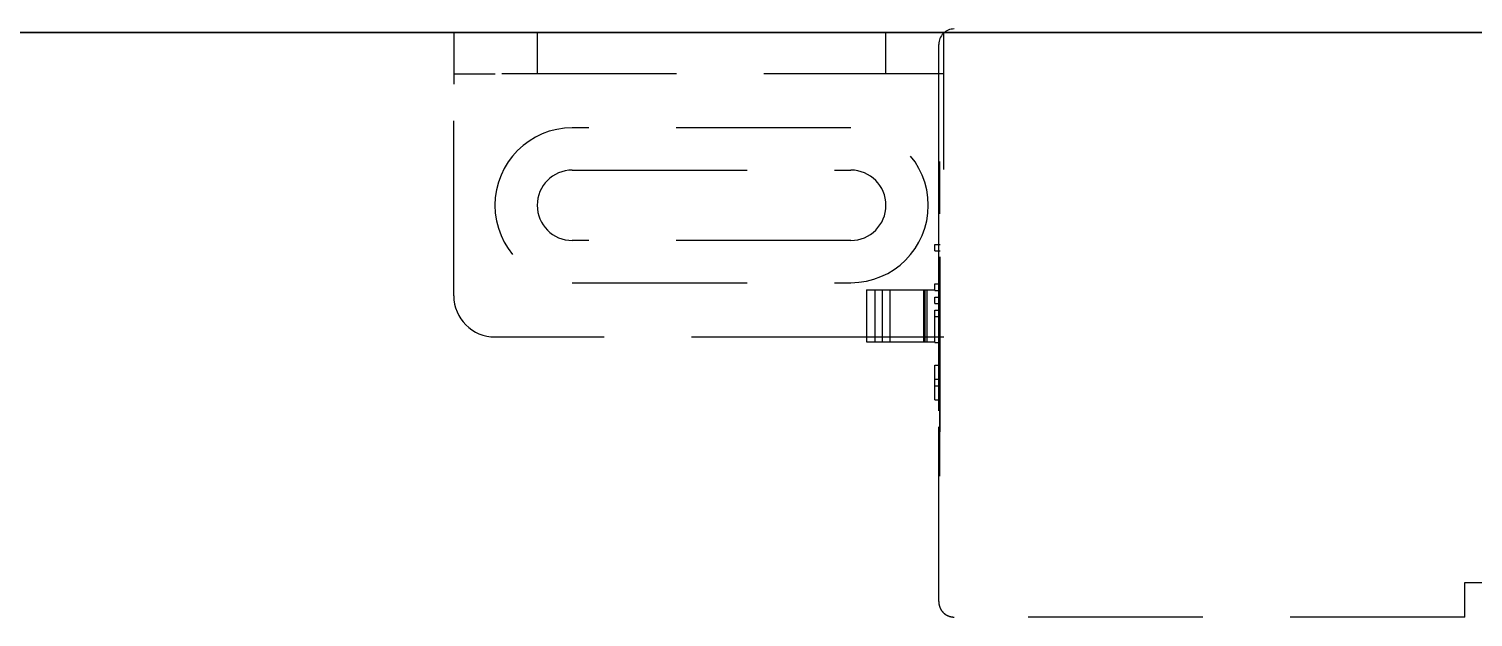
# Paper-space layout '2 DOOR PANEL LAYOUT - A1 Sheet' of a CAD drawing. Extents: x 50 to 825, y 22 to 486.
# Drawn here: x 544.19 to 558.65, y 461.16 to 467.05 of the extents above; entities that cross this region are included whole.
import ezdxf

# ---------------------------------------------------------------- set-up
doc = ezdxf.new("R2010")
doc.units = 0
doc.linetypes.add('HIDDEN', pattern=[0.375, 0.25, -0.125])
doc.layers.add('N-EQPM', color=3, linetype='Continuous', lineweight=25)
doc.layers.add('N-PANL', color=4, linetype='Continuous', lineweight=35)

psp = doc.layouts.new('2 DOOR PANEL LAYOUT - A1 Sheet')

# ---------------------------------------------------------------- linework, layer by layer
at = {"layer": 'N-EQPM', "linetype": 'HIDDEN', "ltscale": 7}
for p, q in [((548.444, 467.014), (548.444, 466.601)), ((548.857, 467.014), (548.444, 467.014)), ((553.35, 467.014), (548.857, 467.014)), ((553.35, 467.009), (553.35, 467.014)), ((553.35, 467.014), (553.355, 467.014)), ((553.35, 466.601), (553.35, 467.009)), ((553.3, 465.707), (553.3, 466.895)), ((548.444, 466.601), (548.857, 466.601)), ((548.444, 466.601), (548.444, 466.497)), ((553.3, 466.601), (548.857, 466.601)), ((553.35, 466.601), (553.3, 466.601)), ((553.35, 466.497), (553.35, 466.601)), ((548.444, 464.38), (548.444, 466.497)), ((553.35, 465.847), (553.35, 466.497)), ((552.42, 466.06), (549.631, 466.06)), ((553.35, 465.644), (553.35, 465.847)), ((553.3, 464.467), (553.3, 465.707)), ((553.311, 462.573), (553.311, 465.722)), ((549.631, 465.637), (552.42, 465.637)), ((553.313, 465.273), (553.3, 465.273)), ((553.313, 463.019), (553.313, 465.273)), ((552.42, 464.933), (549.631, 464.933)), ((553.261, 464.894), (553.3, 464.894)), ((553.261, 464.829), (553.261, 464.894)), ((553.261, 464.829), (553.3, 464.829)), ((553.3, 464.894), (553.313, 464.894)), ((553.3, 464.829), (553.313, 464.829)), ((549.631, 464.51), (552.42, 464.51)), ((552.576, 464.44), (552.576, 463.92)), ((552.576, 464.44), (552.784, 464.44)), ((552.66, 464.44), (552.66, 463.92)), ((552.732, 464.44), (552.732, 463.92)), ((552.784, 464.44), (552.81, 464.44)), ((552.81, 464.44), (552.81, 463.92)), ((552.81, 464.44), (552.836, 464.44)), ((552.836, 464.44), (553.162, 464.44)), ((553.162, 464.44), (553.162, 463.92)), ((553.162, 464.44), (553.187, 464.44)), ((553.181, 464.44), (553.181, 463.92)), ((553.187, 464.44), (553.261, 464.44)), ((553.261, 464.433), (553.261, 464.499)), ((553.261, 464.499), (553.3, 464.499)), ((553.261, 464.433), (553.3, 464.433)), ((553.261, 464.367), (553.3, 464.367)), ((553.261, 464.302), (553.261, 464.367)), ((553.3, 464.499), (553.313, 464.499)), ((553.3, 463.229), (553.3, 464.467)), ((553.3, 464.433), (553.313, 464.433)), ((553.3, 464.367), (553.313, 464.367)), ((553.261, 464.302), (553.3, 464.302)), ((553.261, 464.171), (553.261, 464.236)), ((553.261, 464.236), (553.3, 464.236)), ((553.3, 464.302), (553.313, 464.302)), ((553.3, 464.236), (553.313, 464.236)), ((553.261, 464.171), (553.3, 464.171)), ((553.261, 463.913), (553.261, 464.171)), ((553.3, 464.171), (553.313, 464.171)), ((552.576, 463.966), (548.857, 463.966)), ((553.35, 463.966), (552.576, 463.966)), ((552.576, 463.92), (552.784, 463.92)), ((552.784, 463.92), (552.81, 463.92)), ((552.81, 463.92), (552.836, 463.92)), ((552.836, 463.92), (553.162, 463.92)), ((553.162, 463.92), (553.187, 463.92)), ((553.187, 463.92), (553.261, 463.92)), ((553.261, 463.913), (553.3, 463.913)), ((553.3, 463.913), (553.313, 463.913)), ((553.261, 463.686), (553.3, 463.686)), ((553.261, 463.544), (553.261, 463.686)), ((553.3, 463.686), (553.313, 463.686)), ((553.261, 463.479), (553.261, 463.544)), ((553.261, 463.544), (553.3, 463.544)), ((553.3, 463.544), (553.313, 463.544)), ((553.261, 463.479), (553.3, 463.479)), ((553.261, 463.337), (553.261, 463.479)), ((553.3, 463.479), (553.313, 463.479)), ((553.261, 463.337), (553.3, 463.337)), ((553.3, 463.337), (553.313, 463.337)), ((553.3, 461.319), (553.3, 463.229)), ((553.313, 463.019), (553.3, 463.019)), ((558.569, 461.509), (561.667, 461.509)), ((558.569, 461.164), (558.569, 461.509)), ((558.569, 461.164), (553.455, 461.164))]:
    psp.add_line(p, q, dxfattribs=at)
for centre, radius, start, end in [((553.455, 466.895), 0.155, 90, 180), ((549.631, 465.285), 0.775, 90, 270), ((552.42, 465.285), 0.775, 270, 90), ((549.631, 465.285), 0.352, 90, 270), ((552.42, 465.285), 0.352, 270, 90), ((548.857, 464.38), 0.413, 180, 270)]:
    psp.add_arc(centre, radius, start, end, dxfattribs=at)
for points in [[(549.279, 467.014), (549.279, 466.601)], [(552.772, 466.601), (552.772, 467.014)], [(553.146, 464.44), (553.146, 463.92)]]:
    psp.add_open_spline(points, degree=1, dxfattribs=at)
psp.add_open_spline([(553.3, 461.319), (553.3, 461.31), (553.301, 461.294), (553.308, 461.269), (553.318, 461.245), (553.332, 461.223), (553.35, 461.204), (553.37, 461.188), (553.394, 461.176), (553.422, 461.166), (553.443, 461.164), (553.455, 461.164)], degree=3, knots=[0, 0, 0, 0, 0.101543, 0.20578, 0.311702, 0.420697, 0.526593, 0.635562, 0.741424, 0.850358, 1, 1, 1, 1], dxfattribs=at)
at = {"layer": 'N-PANL'}
psp.add_line((637.593, 467.014), (399.589, 467.014), dxfattribs=at)

doc.saveas('drawing.dxf')
